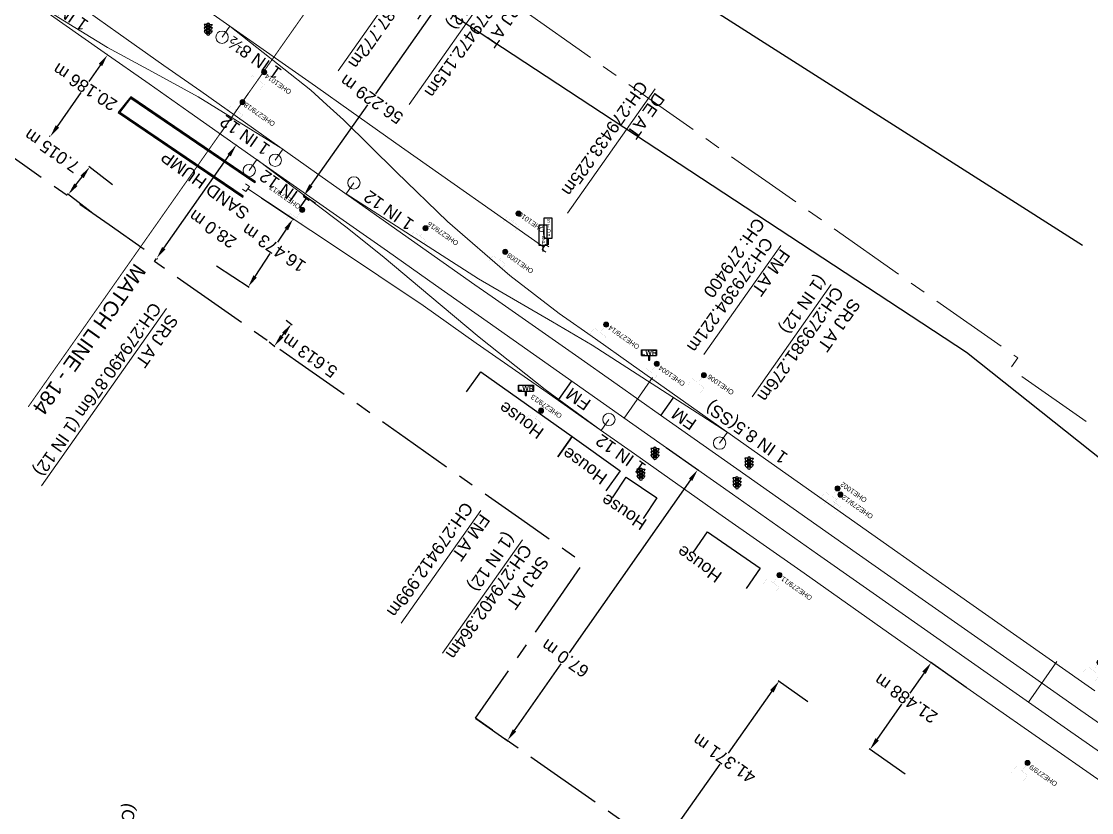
# Model space of a CAD drawing. Header units: metres. Extents: x 646303 to 662875, y 3366650 to 3378730.
# Drawn here: x 661317.6 to 661534.2, y 3367594.7 to 3367754.8 of the extents above; entities that cross this region are included whole.
import ezdxf
from ezdxf.enums import TextEntityAlignment as Align

# ---------------------------------------------------------------- set-up
doc = ezdxf.new("R2010")
doc.units = ezdxf.units.M
doc.header["$MEASUREMENT"] = 0
doc.header["$PDMODE"] = 3
doc.header["$PDSIZE"] = 0.5
doc.linetypes.add('CENTER', pattern=[50.8, 31.75, -6.35, 6.35, -6.35])
doc.linetypes.add('PHANTOM2', pattern=[1.25, 0.625, -0.125, 0.125, -0.125, 0.125, -0.125])
for name, color, linetype, lineweight in [('BOUNDARY DIMENTION', 10, 'Continuous', 0), ('Existing Chainage', 7, 'Continuous', 0), ('Existing IR Track', 143, 'Continuous', 0), ('Existing Railway Boundary', 7, 'CENTER', 0), ('OHE MAST', 8, 'Continuous', 0), ('OHE MAST TEXT', 8, 'Continuous', 0), ("SHAMBU STN. SRJ's", 251, 'Continuous', 0)]:
    doc.layers.add(name, color=color, linetype=linetype, lineweight=lineweight)
for name, color, linetype in [('DFCC Boundary', 6, 'CENTER'), ('Dimension', 10, 'Continuous'), ('LWR', 251, 'Continuous'), ('MATCH LINE', 7, 'Continuous'), ('RESIDENTIAL_BL_PUC', 251, 'Continuous'), ('RESIDENTIAL_BL_SEMI', 251, 'Continuous'), ('RETAINING_WALL', 7, 'Continuous'), ('Side Details', 251, 'Continuous'), ('SIGNAL_POST', 8, 'Continuous'), ('SRJ13A', 251, 'Continuous'), ('STOP', 251, 'Continuous'), ('SUB_ROAD_EDGE', 34, 'Continuous'), ('TOPO_TEXT', 251, 'Continuous'), ('WATER_LOGGED_AREA', 5, 'Continuous')]:
    doc.layers.add(name, color=color, linetype=linetype)
doc.styles.add('CUT-FILL', font='cut-fill.shx', dxfattribs={"height": 2})
doc.styles.add('NB', font='swissbo.ttf', dxfattribs={"height": 1.5})
doc.styles.get("Standard").update_dxf_attribs({"font": 'arial.ttf'})
doc.styles.add('Style-Arial', font='arial.ttf')
doc.dimstyles.new('DIM', dxfattribs={"dimtxt": 2.5, "dimasz": 2.5, "dimexe": 0.18, "dimexo": 0.0625, "dimgap": 0.09, "dimtad": 0, "dimtih": 1, "dimtoh": 1, "dimdec": 3, "dimzin": 0, "dimdsep": 46, "dimtxsty": 'Standard', "dimcen": 0.09, "dimadec": 0, "dimazin": 0, "dimtfac": 1, "dimtdec": 3, "dimtofl": 0, "dimtmove": 0, "dimatfit": 3, "dimfxl": 1, "dimtolj": 1, "dimtzin": 0, "dimarcsym": 0})

# ---------------------------------------------------------------- blocks, each defined once
blk = doc.blocks.new('LWR')
for p, q in [((-1.52, 2.09), (1.54, 2.09)), ((-1.52, 0.92), (-1.52, 2.09)), ((-1.52, 0.92), (1.54, 0.92)), ((1.54, 2.09), (1.54, 0.92))]:
    blk.add_line(p, q)
blk.add_lwpolyline([(-0.13, 0.92), (-0.13, 0), (0.13, 0), (0.13, 0.92)])
at = {"style": 'NB', "width": 1.025371}
blk.add_text('LWR', height=0.988, dxfattribs=at).set_placement((0, 1.5), align=Align.MIDDLE)
blk = doc.blocks.new('SIG')
for color, points in [(1, [(-0.22, 0.42, 0.180295), (-0.01, 0.33, -0.00255), (0.01, 0.33, -0.00255), (0.02, 0.33, 0.180295), (0.23, 0.42, -0.002654), (0.25, 0.44, 0.184495), (0.33, 0.65, 1.000001), (-0.32, 0.65, 0.184495), (-0.24, 0.44, -0.002654)]), (2, [(0.23, -0.23, -0.002654), (0.25, -0.21, 0.184495), (0.33, 0.01, 1.000001), (-0.32, 0.01, 0.184495), (-0.24, -0.21, -0.002654), (-0.22, -0.23, 0.180295), (-0.01, -0.32, -0.00255), (0.01, -0.32, -0.00255), (0.02, -0.32, 0.180295)]), (3, [(0.23, -0.88, -0.002654), (0.25, -0.86, 0.184495), (0.33, -0.64, 1.000001), (-0.32, -0.64, 0.184495), (-0.24, -0.86, -0.002654), (-0.22, -0.88, 0.395599)])]:
    blk.add_hatch(color=color).paths.add_polyline_path(points)
for p, q in [((-0.31, 0.98), (-0.32, -0.9)), ((0.33, -0.9), (0.32, 0.98))]:
    blk.add_line(p, q)
for points in [[(-0.31, 0.98), (-0.81, 0.98, 0.198758), (-0.42, 0.41, 0.003814), (-0.31, 0.39, 0.003814)], [(-0.31, 0.33), (-0.81, 0.33, 0.198758), (-0.42, -0.23, 0.003727), (-0.32, -0.26, 0.003727)], [(0.32, 0.98), (0.82, 0.98, -0.198758), (0.44, 0.41, -0.003814), (0.32, 0.39, -0.003814)], [(0.32, 0.33), (0.82, 0.33, -0.198758), (0.44, -0.23, -0.003727), (0.33, -0.26, -0.003727)], [(-0.32, -0.32), (-0.81, -0.32, 0.198758), (-0.42, -0.88, 0.003639), (-0.32, -0.9)], [(0.33, -0.32), (0.82, -0.32, -0.198758), (0.44, -0.88, -0.003639), (0.33, -0.9)]]:
    blk.add_lwpolyline(points, format="xyb")
for centre, radius, start, end in [((0.01, 0.91), 0.324, 12.4049, 167.5951), ((0.01, 0.81), 0.357, 27.7578, 152.2422), ((0.01, -0.9), 0.324, 181.4572, 358.5428)]:
    blk.add_arc(centre, radius, start, end)
blk = doc.blocks.new('STOP')
at = {"layer": 'SRJ13A'}
blk.add_lwpolyline([(0.84, 5.38), (-0.84, 5.38), (-0.84, 1.32), (0.84, 1.32)], close=True, dxfattribs=at)
blk.add_lwpolyline([(0, 1.32), (0, 0)], dxfattribs=at)
at = {"layer": 'SRJ13A', "style": 'CUT-FILL'}
for s, p in [('S', (-0.25, 4.48)), ('T', (-0.25, 3.44)), ('O', (-0.25, 2.44)), ('P', (-0.25, 1.46))]:
    blk.add_text(s, height=0.739, dxfattribs=at).set_placement(p)
blk = doc.blocks.new('OHE MAST')
h = blk.add_hatch(color=256)
edge = h.paths.add_edge_path()
edge.add_arc((0, 0), 0.514, 0, 360)
at = {"const_width": 0.01, "flags": 128}
for points in [[(1.5, 3.5), (1.5, 2), (-1.5, 2), (-1.5, 3.5)], [(0, 2), (0, 0)]]:
    blk.add_lwpolyline(points, dxfattribs=at)
blk.add_circle((0, 0), 0.514)
blk = doc.blocks.new('*D1598')
at = {"layer": 'Defpoints', "color": 0, "transparency": 16777216}
for p in [(661366.11, 3367719.1), (661372.57, 3367714.84), (661357.04, 3367705.35)]:
    blk.add_point(p, dxfattribs=at)
at = {"layer": 'Dimension', "color": 0, "lineweight": -2, "transparency": 16777216}
for p, q in [((661366.16, 3367719.07), (661372.72, 3367714.74)), ((661371.19, 3367712.75), (661369.44, 3367710.1)), ((661364.88, 3367703.17), (661367.94, 3367707.81)), ((661357.09, 3367705.32), (661363.65, 3367700.99))]:
    blk.add_line(p, q, dxfattribs=at)
at = {"layer": 'Dimension', "color": 0, "transparency": 16777216}
for points in [[(661370.85, 3367712.98), (661371.54, 3367712.52), (661372.57, 3367714.84)], [(661364.53, 3367703.4), (661365.22, 3367702.94), (661363.5, 3367701.09)]]:
    blk.add_solid(points, dxfattribs=at)
at = {"layer": 'Dimension', "color": 0, "lineweight": 0, "transparency": 16777216, "insert": (661368.69, 3367708.95), "char_height": 2.5, "attachment_point": 5, "rotation": 146}
blk.add_mtext('\\A1;16.473 m', dxfattribs=at)
blk = doc.blocks.new('*D1599')
at = {"layer": 'Defpoints', "color": 0, "transparency": 16777216}
for p in [(661335.02, 3367748.04), (661335.02, 3367748.04), (661323.44, 3367731.51)]:
    blk.add_point(p, dxfattribs=at)
at = {"layer": 'Dimension', "color": 0, "lineweight": -2, "transparency": 16777216}
for p, q in [((661334.97, 3367748.08), (661334.87, 3367748.15)), ((661333.58, 3367745.99), (661331.24, 3367742.64)), ((661324.88, 3367733.55), (661329.67, 3367740.4)), ((661323.39, 3367731.54), (661323.29, 3367731.61))]:
    blk.add_line(p, q, dxfattribs=at)
at = {"layer": 'Dimension', "color": 0, "transparency": 16777216}
for points in [[(661333.24, 3367746.23), (661333.93, 3367745.76), (661335.02, 3367748.04)], [(661324.53, 3367733.79), (661325.22, 3367733.31), (661323.44, 3367731.51)]]:
    blk.add_solid(points, dxfattribs=at)
at = {"layer": 'Dimension', "color": 0, "lineweight": 0, "transparency": 16777216, "insert": (661330.45, 3367741.52), "char_height": 2.5, "attachment_point": 5, "rotation": 147}
blk.add_mtext('\\A1;20.186 m', dxfattribs=at)
blk = doc.blocks.new('*D1691')
at = {"layer": 'Defpoints', "color": 0, "transparency": 16777216}
for p in [(661508.85, 3367619.98), (661489.32, 3367607.46), (661496.47, 3367602.42)]:
    blk.add_point(p, dxfattribs=at)
at = {"layer": 'Dimension', "color": 0, "lineweight": -2, "transparency": 16777216}
for p, q in [((661508.8, 3367620.01), (661501.55, 3367625.13)), ((661500.26, 3367622.98), (661497.37, 3367618.88)), ((661490.76, 3367609.5), (661495.79, 3367616.64)), ((661496.42, 3367602.45), (661489.17, 3367607.56))]:
    blk.add_line(p, q, dxfattribs=at)
at = {"layer": 'Dimension', "color": 0, "transparency": 16777216}
for points in [[(661499.92, 3367623.22), (661500.6, 3367622.74), (661501.7, 3367625.02)], [(661490.42, 3367609.74), (661491.1, 3367609.26), (661489.32, 3367607.46)]]:
    blk.add_solid(points, dxfattribs=at)
at = {"layer": 'Dimension', "color": 0, "lineweight": 0, "transparency": 16777216, "insert": (661496.58, 3367617.76), "char_height": 2.5, "attachment_point": 5, "rotation": 145}
blk.add_mtext('\\A1;21.488 m', dxfattribs=at)
blk = doc.blocks.new('*D1736')
at = {"layer": 'Defpoints', "color": 0, "linetype": 'ByBlock', "ltscale": 0.5, "transparency": 16777216}
for p in [(661407.1, 3367765.54), (661409.48, 3367763.87), (661377.13, 3367717.88)]:
    blk.add_point(p, dxfattribs=at)
at = {"layer": 'Existing Railway Boundary', "color": 0, "linetype": 'ByBlock', "lineweight": -2, "ltscale": 0.5, "transparency": 16777216}
for p, q in [((661409.42, 3367763.91), (661406.95, 3367765.65)), ((661405.66, 3367763.5), (661389.25, 3367740.16)), ((661376.19, 3367721.6), (661387.68, 3367737.93)), ((661377.08, 3367717.92), (661374.61, 3367719.65))]:
    blk.add_line(p, q, dxfattribs=at)
at = {"layer": 'Existing Railway Boundary', "color": 0, "linetype": 'ByBlock', "ltscale": 0.5, "transparency": 16777216}
for points in [[(661405.32, 3367763.74), (661406, 3367763.26), (661407.1, 3367765.54)], [(661375.85, 3367721.84), (661376.53, 3367721.36), (661374.75, 3367719.55)]]:
    blk.add_solid(points, dxfattribs=at)
at = {"layer": 'Existing Railway Boundary', "color": 0, "linetype": 'ByBlock', "ltscale": 0.5, "transparency": 16777216, "insert": (661388.46, 3367739.04), "char_height": 2.5, "attachment_point": 5, "rotation": 145}
blk.add_mtext('\\A1;56.229 m', dxfattribs=at)
blk = doc.blocks.new('*D1461')
at = {"layer": 'BOUNDARY DIMENTION', "color": 0, "lineweight": -2, "transparency": 16777216}
for p, q in [((662244.85, 3367095.44), (662244.16, 3367095.87)), ((662242.98, 3367093.66), (662239.54, 3367088.19)), ((662233.82, 3367079.1), (662238.08, 3367085.88)), ((662233.03, 3367076.64), (662232.33, 3367077.07))]:
    blk.add_line(p, q, dxfattribs=at)
at = {"layer": 'BOUNDARY DIMENTION', "color": 0, "transparency": 16777216}
for points in [[(662242.62, 3367093.88), (662243.33, 3367093.44), (662244.31, 3367095.78)], [(662233.46, 3367079.32), (662234.17, 3367078.87), (662232.49, 3367076.98)]]:
    blk.add_solid(points, dxfattribs=at)
at = {"layer": 'Defpoints', "color": 0, "linetype": 'Continuous', "ltscale": 0.5, "transparency": 16777216}
for p in [(647418.1, 3377902.15), (647420.31, 3377900.52), (647398.68, 3377871.33)]:
    blk.add_point(p, dxfattribs=at)
at = {"layer": 'Defpoints', "color": 0, "transparency": 16777216}
for p in [(662244.31, 3367095.78), (662244.9, 3367095.41), (662233.08, 3367076.61)]:
    blk.add_point(p, dxfattribs=at)
at = {"layer": 'DFCC Boundary', "color": 0, "linetype": 'Continuous', "lineweight": -2, "ltscale": 0.5, "transparency": 16777216}
for p, q in [((647420.26, 3377900.55), (647417.96, 3377902.26)), ((647416.61, 3377900.14), (647413.17, 3377895.5)), ((647397.96, 3377874.97), (647411.54, 3377893.3)), ((647398.63, 3377871.36), (647396.32, 3377873.07))]:
    blk.add_line(p, q, dxfattribs=at)
at = {"layer": 'DFCC Boundary', "color": 0, "linetype": 'Continuous', "ltscale": 0.5, "transparency": 16777216}
for points in [[(647416.28, 3377900.39), (647416.95, 3377899.9), (647418.1, 3377902.15)], [(647397.62, 3377875.22), (647398.29, 3377874.72), (647396.47, 3377872.96)]]:
    blk.add_solid(points, dxfattribs=at)
at = {"layer": 'BOUNDARY DIMENTION', "color": 0, "transparency": 16777216, "insert": (662238.81, 3367087.03), "char_height": 2.5, "attachment_point": 5, "rotation": 145}
blk.add_mtext('\\A1;22.208 m', dxfattribs=at)
at = {"layer": 'DFCC Boundary', "color": 0, "linetype": 'Continuous', "ltscale": 0.5, "transparency": 16777216, "insert": (647412.36, 3377894.4), "char_height": 2.5, "attachment_point": 5, "rotation": 145}
blk.add_mtext('\\A1;36.332 m', dxfattribs=at)
blk = doc.blocks.new('*D1462')
at = {"layer": 'BOUNDARY DIMENTION', "color": 0, "lineweight": -2, "transparency": 16777216}
for p, q in [((662551.8, 3366887.49), (662550.44, 3366888.48)), ((662549.11, 3366886.35), (662541.43, 3366875.79)), ((662534.84, 3366866.73), (662539.82, 3366873.58)), ((662534.58, 3366863.83), (662533.22, 3366864.82))]:
    blk.add_line(p, q, dxfattribs=at)
at = {"layer": 'BOUNDARY DIMENTION', "color": 0, "transparency": 16777216}
for points in [[(662548.78, 3366886.6), (662549.45, 3366886.11), (662550.58, 3366888.38)], [(662534.5, 3366866.98), (662535.18, 3366866.49), (662533.37, 3366864.71)]]:
    blk.add_solid(points, dxfattribs=at)
at = {"layer": 'Defpoints', "color": 0, "linetype": 'Continuous', "ltscale": 0.5, "transparency": 16777216}
for p in [(647247.45, 3378028.49), (647249.19, 3378027.21), (647225.93, 3377999.21)]:
    blk.add_point(p, dxfattribs=at)
at = {"layer": 'Defpoints', "color": 0, "transparency": 16777216}
for p in [(662551.85, 3366887.45), (662533.37, 3366864.71), (662534.63, 3366863.79)]:
    blk.add_point(p, dxfattribs=at)
at = {"layer": 'DFCC Boundary', "color": 0, "linetype": 'Continuous', "lineweight": -2, "ltscale": 0.5, "transparency": 16777216}
for p, q in [((647247.5, 3378028.45), (647249.34, 3378027.1)), ((647247.71, 3378025.19), (647242.02, 3378017.45)), ((647229.16, 3377999.94), (647240.4, 3378015.24)), ((647225.98, 3377999.17), (647227.82, 3377997.82))]:
    blk.add_line(p, q, dxfattribs=at)
at = {"layer": 'DFCC Boundary', "color": 0, "linetype": 'Continuous', "ltscale": 0.5, "transparency": 16777216}
for points in [[(647247.37, 3378025.44), (647248.05, 3378024.94), (647249.19, 3378027.21)], [(647228.82, 3378000.19), (647229.49, 3377999.7), (647227.68, 3377997.93)]]:
    blk.add_solid(points, dxfattribs=at)
at = {"layer": 'BOUNDARY DIMENTION', "color": 0, "transparency": 16777216, "insert": (662540.62, 3366874.68), "char_height": 2.5, "attachment_point": 5, "rotation": 145}
blk.add_mtext('\\A1;29.264 m', dxfattribs=at)
at = {"layer": 'DFCC Boundary', "color": 0, "linetype": 'Continuous', "ltscale": 0.5, "transparency": 16777216, "insert": (647241.21, 3378016.35), "char_height": 2.5, "attachment_point": 5, "rotation": 145}
blk.add_mtext('\\A1;36.332 m', dxfattribs=at)
blk = doc.blocks.new('*D1463')
at = {"layer": 'BOUNDARY DIMENTION', "color": 0, "lineweight": -2, "transparency": 16777216}
for p, q in [((662172.51, 3367140.93), (662173.68, 3367140.19)), ((662172.2, 3367138.17), (662169.01, 3367133.1)), ((662164.89, 3367126.55), (662167.55, 3367130.78)), ((662162.55, 3367125.07), (662163.71, 3367124.34))]:
    blk.add_line(p, q, dxfattribs=at)
at = {"layer": 'BOUNDARY DIMENTION', "color": 0, "transparency": 16777216}
for points in [[(662171.85, 3367138.39), (662172.55, 3367137.95), (662173.53, 3367140.29)], [(662164.54, 3367126.77), (662165.24, 3367126.33), (662163.56, 3367124.44)]]:
    blk.add_solid(points, dxfattribs=at)
at = {"layer": 'Defpoints', "color": 0, "linetype": 'Continuous', "ltscale": 0.5, "transparency": 16777216}
for p in [(647211.24, 3378055.28), (647211.52, 3378055.08), (647189.88, 3378025.9)]:
    blk.add_point(p, dxfattribs=at)
at = {"layer": 'Defpoints', "color": 0, "transparency": 16777216}
for p in [(662172.46, 3367140.96), (662173.53, 3367140.29), (662162.49, 3367125.11)]:
    blk.add_point(p, dxfattribs=at)
at = {"layer": 'DFCC Boundary', "color": 0, "linetype": 'Continuous', "lineweight": -2, "ltscale": 0.5, "transparency": 16777216}
for p, q in [((647211.47, 3378055.12), (647211.1, 3378055.39)), ((647209.75, 3378053.28), (647208.18, 3378051.16)), ((647191.09, 3378028.11), (647206.55, 3378048.96)), ((647189.83, 3378025.93), (647189.46, 3378026.21))]:
    blk.add_line(p, q, dxfattribs=at)
at = {"layer": 'DFCC Boundary', "color": 0, "linetype": 'Continuous', "ltscale": 0.5, "transparency": 16777216}
for points in [[(647209.42, 3378053.52), (647210.09, 3378053.03), (647211.24, 3378055.28)], [(647190.76, 3378028.36), (647191.43, 3378027.86), (647189.6, 3378026.1)]]:
    blk.add_solid(points, dxfattribs=at)
at = {"layer": 'BOUNDARY DIMENTION', "color": 0, "transparency": 16777216, "insert": (662168.28, 3367131.94), "char_height": 2.5, "attachment_point": 5, "rotation": 145}
blk.add_mtext('\\A1;18.726 m', dxfattribs=at)
at = {"layer": 'DFCC Boundary', "color": 0, "linetype": 'Continuous', "ltscale": 0.5, "transparency": 16777216, "insert": (647207.37, 3378050.06), "char_height": 2.5, "attachment_point": 5, "rotation": 145}
blk.add_mtext('\\A1;36.332 m', dxfattribs=at)
blk = doc.blocks.new('*D1511')
at = {"layer": 'BOUNDARY DIMENTION', "color": 0, "lineweight": -2, "transparency": 16777216}
for p, q in [((661476.74, 3367617.12), (661470.76, 3367621.36)), ((661469.46, 3367619.22), (661460.59, 3367606.71)), ((661448.41, 3367589.56), (661459.01, 3367604.48)), ((661452.8, 3367583.38), (661446.82, 3367587.62))]:
    blk.add_line(p, q, dxfattribs=at)
at = {"layer": 'BOUNDARY DIMENTION', "color": 0, "transparency": 16777216}
for points in [[(661469.12, 3367619.46), (661469.8, 3367618.98), (661470.91, 3367621.26)], [(661448.08, 3367589.8), (661448.75, 3367589.32), (661446.97, 3367587.52)]]:
    blk.add_solid(points, dxfattribs=at)
at = {"layer": 'Defpoints', "color": 0, "transparency": 16777216}
for p in [(661470.91, 3367621.26), (661476.79, 3367617.08), (661452.85, 3367583.35)]:
    blk.add_point(p, dxfattribs=at)
at = {"layer": 'BOUNDARY DIMENTION', "color": 0, "transparency": 16777216, "insert": (661459.8, 3367605.59), "char_height": 2.5, "attachment_point": 5, "rotation": 145}
blk.add_mtext('\\A1;41.371 m', dxfattribs=at)
blk = doc.blocks.new('*D1512')
at = {"layer": 'BOUNDARY DIMENTION', "color": 0, "lineweight": -2, "transparency": 16777216}
for p, q in [((661371.16, 3367694.35), (661372.36, 3367693.42)), ((661370.3, 3367691.08), (661370.68, 3367691.56)), ((661367.71, 3367689.92), (661368.91, 3367688.99))]:
    blk.add_line(p, q, dxfattribs=at)
at = {"layer": 'BOUNDARY DIMENTION', "color": 0, "transparency": 16777216}
for points in [[(661370.35, 3367691.82), (661371.01, 3367691.3), (661372.21, 3367693.53)], [(661369.97, 3367691.33), (661370.63, 3367690.82), (661368.77, 3367689.1)]]:
    blk.add_solid(points, dxfattribs=at)
at = {"layer": 'Defpoints', "color": 0, "transparency": 16777216}
for p in [(661371.11, 3367694.39), (661372.21, 3367693.53), (661367.67, 3367689.96)]:
    blk.add_point(p, dxfattribs=at)
at = {"layer": 'BOUNDARY DIMENTION', "color": 0, "transparency": 16777216, "insert": (661375.93, 3367687.13), "char_height": 2.5, "attachment_point": 5, "rotation": 145}
blk.add_mtext('\\A1;5.613 m', dxfattribs=at)
blk = doc.blocks.new('*D1513')
at = {"layer": 'BOUNDARY DIMENTION', "color": 0, "lineweight": -2, "transparency": 16777216}
for p, q in [((661336.01, 3367721.72), (661331.26, 3367725.42)), ((661328.63, 3367721.75), (661329.86, 3367723.34)), ((661331.7, 3367716.19), (661326.95, 3367719.89))]:
    blk.add_line(p, q, dxfattribs=at)
at = {"layer": 'BOUNDARY DIMENTION', "color": 0, "transparency": 16777216}
for points in [[(661329.53, 3367723.59), (661330.19, 3367723.08), (661331.4, 3367725.31)], [(661328.3, 3367722), (661328.95, 3367721.49), (661327.09, 3367719.78)]]:
    blk.add_solid(points, dxfattribs=at)
at = {"layer": 'Defpoints', "color": 0, "transparency": 16777216}
for p in [(661331.4, 3367725.31), (661336.06, 3367721.68), (661331.75, 3367716.15)]:
    blk.add_point(p, dxfattribs=at)
at = {"layer": 'BOUNDARY DIMENTION', "color": 0, "transparency": 16777216, "insert": (661323.76, 3367728.6), "char_height": 2.5, "attachment_point": 5, "rotation": 145}
blk.add_mtext('\\A1;7.015 m', dxfattribs=at)
blk = doc.blocks.new('*D1897')
at = {"layer": 'Defpoints', "color": 0, "linetype": 'Continuous', "ltscale": 0.5, "transparency": 16777216}
for p in [(661448.01, 3367668.6), (661454.45, 3367664.08), (661409.5, 3367613.78)]:
    blk.add_point(p, dxfattribs=at)
at = {"layer": 'DFCC Boundary', "color": 0, "linetype": 'Continuous', "lineweight": -2, "ltscale": 0.5, "transparency": 16777216}
for p, q in [((661448.06, 3367668.57), (661454.6, 3367663.98)), ((661453.01, 3367662.04), (661428.41, 3367627.02)), ((661417.38, 3367611.3), (661426.84, 3367624.78)), ((661409.55, 3367613.74), (661416.09, 3367609.15))]:
    blk.add_line(p, q, dxfattribs=at)
at = {"layer": 'DFCC Boundary', "color": 0, "linetype": 'Continuous', "ltscale": 0.5, "transparency": 16777216}
for points in [[(661452.67, 3367662.28), (661453.35, 3367661.8), (661454.45, 3367664.08)], [(661417.04, 3367611.54), (661417.72, 3367611.06), (661415.94, 3367609.26)]]:
    blk.add_solid(points, dxfattribs=at)
at = {"layer": 'DFCC Boundary', "color": 0, "linetype": 'Continuous', "ltscale": 0.5, "transparency": 16777216, "insert": (661427.63, 3367625.9), "char_height": 2.5, "attachment_point": 5, "rotation": 145}
blk.add_mtext('\\A1;67.0 m', dxfattribs=at)
blk = doc.blocks.new('*D1886')
at = {"layer": 'Defpoints', "color": 0, "linetype": 'Continuous', "ltscale": 0.5, "transparency": 16777216}
for p in [(661361.06, 3367729.77), (661361.06, 3367729.77), (661344.97, 3367706.86)]:
    blk.add_point(p, dxfattribs=at)
at = {"layer": 'DFCC Boundary', "color": 0, "linetype": 'Continuous', "lineweight": -2, "ltscale": 0.5, "transparency": 16777216}
for p, q in [((661361.11, 3367729.74), (661361.21, 3367729.67)), ((661346.4, 3367708.91), (661359.62, 3367727.73)), ((661345.02, 3367706.83), (661345.11, 3367706.76))]:
    blk.add_line(p, q, dxfattribs=at)
at = {"layer": 'DFCC Boundary', "color": 0, "linetype": 'Continuous', "ltscale": 0.5, "transparency": 16777216}
for points in [[(661359.28, 3367727.97), (661359.96, 3367727.49), (661361.06, 3367729.77)], [(661346.06, 3367709.15), (661346.74, 3367708.67), (661344.97, 3367706.86)]]:
    blk.add_solid(points, dxfattribs=at)
at = {"layer": 'DFCC Boundary', "color": 0, "linetype": 'Continuous', "ltscale": 0.5, "transparency": 16777216, "insert": (661356.29, 3367712.78), "char_height": 2.5, "attachment_point": 5, "rotation": 145}
blk.add_mtext('\\A1;28.0 m', dxfattribs=at)

msp = doc.modelspace()

# ---------------------------------------------------------------- linework, layer by layer
at = {"layer": 'DFCC Boundary', "ltscale": 0.5, "flags": 128}
msp.add_lwpolyline([(662565.6431, 3366842.0459), (662548.217, 3366854.2838), (662532.9064, 3366864.9999), (662517.5595, 3366875.7415), (662503.9915, 3366885.2805), (662490.4749, 3366894.7833), (662474.3945, 3366906.0736), (662458.24, 3366917.4159), (662441.4584, 3366929.1606), (662424.5366, 3366941.0035), (662407.7649, 3366952.7786), (662401.9048, 3366956.8928), (662320.9687, 3367015.5234), (662173.0911, 3367118.297), (662018.0169, 3367217.942), (662022.9408, 3367225.2355), (661945.6773, 3367280.5926), (661744.5178, 3367412.7853), (661728.4159, 3367389.8783), (661409.5023, 3367613.7762), (661431.3001, 3367645.1669), (661427.7408, 3367647.6718), (661418.8583, 3367653.9104), (661409.9095, 3367660.1956), (661395.2505, 3367670.5394), (661384.8196, 3367677.9127), (661375.1078, 3367684.7268), (661367.5374, 3367690.0517), (661358.0886, 3367696.6907), (661348.6239, 3367703.3322), (661344.5162, 3367706.2202), (661344.9668, 3367706.8618), (661335.3627, 3367713.6144), (661327.3851, 3367719.2077), (661318.2791, 3367725.5812), (661309.8813, 3367731.4842), (661284.4315, 3367749.4044), (661267.3402, 3367761.4491), (661243.4783, 3367778.4888), (661216.7453, 3367741.0546), (661213.241, 3367743.5572), (661195.5836, 3367756.6071), (661177.9702, 3367769.626), (661156.4467, 3367785.8356), (661148.0607, 3367792.1995), (661133.6905, 3367803.0041), (661119.5191, 3367813.6733), (661105.6946, 3367823.9215), (661093.9054, 3367832.6241), (661077.5228, 3367844.5054), (661061.2799, 3367856.285), (661045.32, 3367867.5775), (661029.0726, 3367879.0734), (661013.2584, 3367890.1762), (660997.2782, 3367901.3956), (660980.9788, 3367912.8451), (660964.6327, 3367924.3276), (660947.3461, 3367936.4864), (660930.1333, 3367948.5934), (660912.5707, 3367960.9093), (660894.9306, 3367973.2796), (660877.6422, 3367985.4277), (660860.2634, 3367997.6393), (660842.9781, 3368009.8166), (660825.4983, 3368022.131), (660811.339, 3368032.2028), (660797.4119, 3368042.1094), (660782.5128, 3368052.5993), (660767.4808, 3368063.1827), (660751.0012, 3368074.7254), (660734.3125, 3368086.4147), (660719.3275, 3368096.9585), (660704.3795, 3368107.4761), (660688.7093, 3368118.477), (660672.9397, 3368129.5475), (660655.797, 3368141.5941), (660638.5652, 3368153.7032), (660622.8618, 3368164.7374), (660607.1396, 3368175.7847), (660591.9852, 3368186.3839), (660576.7315, 3368197.0526), (660560.3095, 3368208.6108), (660544.116, 3368220.0082), (660528.3397, 3368231.0748), (660512.5414, 3368242.1568), (660497.4509, 3368252.7533), (660482.4222, 3368263.3065), (660466.968, 3368274.1704), (660451.6169, 3368284.9618), (660435.5277, 3368296.2674), (660419.4587, 3368307.5588), (660403.2343, 3368318.9753), (660387.0692, 3368330.3501), (660371.9016, 3368340.9863), (660362.0092, 3368347.9233), (660341.7308, 3368362.192), (660326.8725, 3368372.6492), (660312.0627, 3368383.0453), (660297.0115, 3368393.6109), (660281.2321, 3368404.7091), (660265.4328, 3368415.8212), (660253.8818, 3368423.9326), (660242.0763, 3368432.2231), (660226.6332, 3368443.1155), (660211.0272, 3368454.1226), (660195.2302, 3368465.2236), (660179.3654, 3368476.3723), (660162.5154, 3368488.1794), (660145.4635, 3368500.1281), (660129.3603, 3368511.4565), (660113.1961, 3368522.8278), (660097.2382, 3368534.0507), (660081.2523, 3368545.2932), (660064.458, 3368557.1251), (660047.7677, 3368568.8837), (660032.4691, 3368579.6352), (660017.2758, 3368590.3126), (660000.1632, 3368602.3052), (659983.0731, 3368614.282), (659967.2319, 3368625.4031), (659951.3427, 3368636.5582), (659932.0647, 3368650.1756), (659913.1258, 3368663.5536), (659898.2493, 3368674.0163), (659881.7667, 3368685.6055), (659866.0047, 3368696.7435), (659850.3373, 3368707.8146), (659834.6333, 3368718.8575), (659818.6461, 3368730.0995), (659804.3398, 3368740.181), (659789.9481, 3368750.3227), (659772.9194, 3368762.3136), (659755.8766, 3368774.3145), (659741.0752, 3368784.7603), (659726.3396, 3368795.1596), (659712.011, 3368805.2432), (659697.6029, 3368815.3827), (659684.3535, 3368824.7302), (659671.1528, 3368834.0432), (659654.2885, 3368845.8933), (659636.8714, 3368858.1319), (659622.1467, 3368868.7872), (659608.2832, 3368878.8192), (659592.7424, 3368889.7844), (659576.9096, 3368900.9551), (659562.5868, 3368911.0537), (659553.5917, 3368917.3959), (659534.7433, 3368930.6917), (659521.2685, 3368940.2021), (659508.0292, 3368949.5538), (659494.8098, 3368958.8914), (659481.3273, 3368968.4018), (659467.9498, 3368977.8382), (659454.4923, 3368987.2582), (659440.7837, 3368996.854), (659425.5597, 3369007.614), (659410.0492, 3369018.5753), (659397.5675, 3369027.3641), (659384.5623, 3369036.5214), (659370.5054, 3369046.4276), (659356.4132, 3369056.3585), (659342.3201, 3369066.3092), (659331.8447, 3369073.7055), (659314.7098, 3369085.825), (659301.2296, 3369095.3614), (659287.1805, 3369105.2924), (659273.0852, 3369115.2561), (659259.8762, 3369124.5882), (659246.575, 3369133.9855), (659233.3676, 3369143.319), (659220.1207, 3369152.6803), (659206.3404, 3369162.3938), (659192.4106, 3369172.2127), (659178.3672, 3369182.1367), (659164.3785, 3369192.022), (659162.9385, 3369193.0388), (659183.6795, 3369222.4635), (659172.119, 3369230.6258), (659159.1298, 3369239.7969), (659148.6068, 3369247.2055), (659138.0069, 3369254.6684), (659119.1994, 3369267.9214), (659100.365, 3369281.1933), (659085.533, 3369291.6533), (659070.676, 3369302.1309), (659061.4534, 3369308.6334), (659052.1019, 3369315.2268), (659038.8969, 3369324.5617), (659025.7603, 3369333.8483), (659012.2746, 3369343.3047), (659000.2935, 3369351.7058), (658985.7542, 3369361.9126), (658972.701, 3369371.0824), (658959.9309, 3369380.1093), (658947.2513, 3369389.0721), (658932.3759, 3369399.5827), (658921.8345, 3369407.031), (658905.9406, 3369418.2511), (658894.3687, 3369426.4196), (658881.1048, 3369435.7663), (658867.8714, 3369445.0915), (658853.3089, 3369455.3761), (658838.9326, 3369465.5292), (658823.5657, 3369476.1988), (658807.8953, 3369487.0791), (658792.9935, 3369497.6726), (658789.1301, 3369500.4191), (658764.5252, 3369517.7675), (658750.6615, 3369527.5465), (658735.8772, 3369537.9899), (658721.0329, 3369548.4756), (658706.8044, 3369558.4963), (658692.4812, 3369568.5836), (658679.0099, 3369578.0951), (658665.5152, 3369587.6232), (658651.2818, 3369597.6569), (658636.9905, 3369607.7316), (658622.1701, 3369618.1873), (658607.4224, 3369628.5918), (658593.6263, 3369638.3112), (658579.8399, 3369648.0238), (658566.1309, 3369657.6871), (658552.3621, 3369667.3926), (658537.8692, 3369677.626), (658523.3279, 3369687.8934), (658509.6438, 3369697.5459), (658495.8531, 3369707.2734), (658481.9269, 3369717.1048), (658467.9459, 3369726.9748), (658454.4251, 3369736.5125), (658440.9599, 3369746.011), (658427.1565, 3369755.7285), (658413.3787, 3369765.428), (658398.646, 3369775.8103), (658383.9067, 3369786.1972), (658371.4552, 3369794.9743), (658359.0483, 3369803.72), (658345.546, 3369813.2195), (658332.0048, 3369822.7464), (658318.5168, 3369832.2514), (658305.0219, 3369841.7615), (658291.2617, 3369851.4373), (658277.4987, 3369861.115), (658264.1625, 3369870.4871), (658250.7424, 3369879.918), (658237.5823, 3369889.1736), (658224.3865, 3369898.4543), (658209.4318, 3369909.0033), (658194.5636, 3369919.4914), (658180.151, 3369929.6325), (658165.7287, 3369939.7804), (658156.9292, 3369945.9856), (658133.9487, 3369962.1448), (658109.9616, 3369979.0407), (658086.1386, 3369995.8212), (658069.4823, 3370007.553), (658052.6981, 3370019.3752), (658033.9581, 3370032.6043), (658015.0826, 3370045.9289), (657994.939, 3370060.1316), (657974.6985, 3370074.4026), (657960.2252, 3370084.5842), (657945.643, 3370094.8424), (657928.629, 3370106.7917), (657911.5911, 3370118.7415), (657890.9691, 3370133.2895), (657870.7134, 3370147.5792), (657850.3966, 3370161.8284), (657830.1146, 3370176.0529), (657812.1714, 3370188.7253), (657794.2418, 3370201.388), (657775.9501, 3370214.2546), (657757.6685, 3370227.1142), (657736.4935, 3370242.019), (657715.8063, 3370256.5806), (657697.09, 3370269.7238), (657676.8418, 3370283.9453), (657670.0518, 3370288.7482), (657661.5164, 3370294.7857), (657642.367, 3370308.2307), (657623.1765, 3370321.7045), (657605.0199, 3370334.4839), (657586.8248, 3370347.2905), (657568.2781, 3370360.3555), (657549.69, 3370373.4497), (657534.1551, 3370384.3835), (657518.595, 3370395.335), (657503.5822, 3370405.9238), (657488.6113, 3370416.483), (657477.4694, 3370424.3177), (657456.7199, 3370394.899), (657452.1854, 3370398.0875), (657436.4649, 3370409.1418), (657420.2829, 3370420.542), (657404.1975, 3370431.8742), (657387.5582, 3370443.5761), (657370.8643, 3370455.3165), (657356.3586, 3370465.5498), (657342.0257, 3370475.6612), (657334.1018, 3370481.2282), (657342.1648, 3370492.6732), (657327.3432, 3370503.0861), (657304.5869, 3370519.0736), (657286.4992, 3370531.7939), (657268.5013, 3370544.451), (657251.4778, 3370556.4153), (657234.5183, 3370568.3346), (657219.7856, 3370578.7204), (657205.1604, 3370589.0304), (657189.9505, 3370599.7163), (657174.7446, 3370610.3994), (657157.229, 3370622.7139), (657139.8436, 3370634.9368), (657122.2775, 3370647.282), (657104.8724, 3370659.514), (657088.6726, 3370670.9041), (657072.3463, 3370682.3832), (657052.4463, 3370696.3561), (657032.2468, 3370710.5392), (657017.2111, 3370721.1335), (657002.3465, 3370731.6074), (656985.5169, 3370743.3847), (656968.6279, 3370755.2036), (656952.6202, 3370766.4469), (656936.5129, 3370777.7603), (656917.7376, 3370790.961), (656898.7021, 3370804.3447), (656880.5471, 3370817.1216), (656862.3859, 3370829.9029), (656845.3825, 3370841.8619), (656828.6857, 3370853.6052), (656810.2968, 3370866.5434), (656792.0928, 3370879.3517), (656770.106, 3370894.8035), (656748.097, 3370910.271), (656728.4902, 3370924.0664), (656709.0221, 3370937.7643), (656692.8289, 3370949.1481), (656676.4723, 3370960.6469), (656657.4402, 3370974.0598), (656638.281, 3370987.5622), (656621.3401, 3370999.4861), (656604.5392, 3371011.3113), (656585.7485, 3371024.5046), (656566.9099, 3371037.7317), (656537.298, 3371058.585), (656532.701, 3371052.0376), (656368.7794, 3371159.4659), (656280.7288, 3371198.5806), (656189.7218, 3371230.5142), (656096.9021, 3371265.9123), (656004.8733, 3371310.8246), (655917.3616, 3371369.3401), (655838.0052, 3371438.656), (655768.8371, 3371518.5854), (655712.6719, 3371608.6179), (655647.9895, 3371736.3311)], dxfattribs=at)
at = {"layer": 'Existing Chainage', "color": 0, "linetype": 'Continuous', "lineweight": 13, "flags": 128}
for points in [[(661363.538, 3367740.2605), (661357.7895, 3367732.0779)], [(661445.3219, 3367682.7179), (661439.5744, 3367674.5346)], [(661527.1053, 3367625.2377), (661521.3885, 3367617.033)]]:
    msp.add_lwpolyline(points, dxfattribs=at)
at = {"layer": 'Existing IR Track', "flags": 128}
for points in [[(661311.3696, 3367787.858), (661345.8684, 3367763.6299), (661359.7374, 3367753.8347), (661376.1464, 3367740.8722), (661379.4254, 3367737.93), (661382.7483, 3367734.8651), (661393.493, 3367724.2886), (661403.8393, 3367714.3202), (661416.447, 3367703.3665), (661426.419, 3367695.6693), (661433.7686, 3367690.5374), (661441.0042, 3367685.4267), (661467.0458, 3367667.0321), (661489.6715, 3367651.0504), (661501.3634, 3367642.8196), (661518.3585, 3367630.8378), (661534.8021, 3367619.3446)], [(661303.3854, 3367776.308), (661320.543, 3367764.1393), (661328.7858, 3367758.332), (661337.1457, 3367752.4424), (661346.4137, 3367745.8974), (661353.8693, 3367740.6683), (661377.3338, 3367724.1084), (661409.363, 3367701.5043), (661412.8826, 3367699.0349), (661429.7075, 3367687.2777), (661438.1289, 3367681.3409), (661446.9424, 3367675.1277), (661464.192, 3367662.9772), (661481.505, 3367650.7822), (661498.5337, 3367638.8015), (661520.3497, 3367623.482), (661531.9948, 3367615.355), (661548.3823, 3367603.9182)], [(661300.5609, 3367772.2919), (661326.0018, 3367754.3781), (661334.358, 3367748.5044), (661343.441, 3367742.1469), (661351.452, 3367736.5302), (661365.1792, 3367726.8787), (661374.622, 3367720.2526), (661384.0855, 3367713.6033), (661391.6539, 3367708.2798), (661401.3932, 3367701.4464), (661411.8653, 3367694.044), (661426.4789, 3367683.7322), (661435.4019, 3367677.4652), (661444.2845, 3367671.2265), (661461.4798, 3367659.1253), (661478.7125, 3367646.9978), (661495.8271, 3367634.9583), (661512.9966, 3367622.8803), (661529.2967, 3367611.5227), (661545.5563, 3367600.1934)], [(661370.517, 3367728.9193), (661353.3338, 3367739.5492), (661344.8751, 3367744.1953), (661335.0355, 3367749.5361), (661317.6432, 3367760.2637)], [(661359.7574, 3367753.8189), (661377.0809, 3367741.6739), (661384.3048, 3367736.58), (661394.5018, 3367729.3794), (661423.3024, 3367709.1438)], [(661434.9126, 3367672.0194), (661423.604, 3367680.3339), (661410.194, 3367690.9261), (661400.2499, 3367699.2936), (661390.9805, 3367707.0353), (661383.5451, 3367713.048), (661365.2503, 3367726.8288)], [(661363.3793, 3367720.8994), (661371.344, 3367715.6454), (661380.9513, 3367709.3078), (661398.9098, 3367697.2748), (661409.6345, 3367689.7095), (661423.2847, 3367680.173), (661432.6707, 3367673.5915), (661441.6576, 3367667.2897), (661458.7445, 3367655.2429), (661475.9679, 3367643.1039), (661493.0858, 3367631.0661), (661510.2832, 3367618.9724), (661526.5409, 3367607.6232), (661548.5612, 3367592.249)], [(661383.3221, 3367719.9087), (661410.0726, 3367702.6921), (661425.0396, 3367693.9818), (661433.0621, 3367689.2916), (661460.4446, 3367671.695)]]:
    msp.add_lwpolyline(points, dxfattribs=at)
at = {"layer": 'Existing Railway Boundary', "ltscale": 0.5, "flags": 128}
msp.add_lwpolyline([(661261.7916, 3367825.2642), (661281.9673, 3367853.5492), (661519.2212, 3367686.6915), (661517.7393, 3367684.5844), (661729.3129, 3367535.7068), (661750.7414, 3367567.33), (661814.6324, 3367522.9577), (661775.683, 3367466.875), (662571.8498, 3366907.0218), (662566.349, 3366899.4337)], dxfattribs=at)
at = {"layer": 'MATCH LINE', "linetype": 'PHANTOM2', "ltscale": 15, "const_width": 0.2}
msp.add_lwpolyline([(661383.9168, 3367769.2684), (661318.9736, 3367676.7978)], dxfattribs=at)
at = {"layer": 'RESIDENTIAL_BL_PUC', "linetype": 'Continuous'}
for points in [[(661407.6551, 3367679.8333, 270.084), (661410.55, 3367683.91, 270.084), (661429.051, 3367670.772, 270.332), (661426.1561, 3367666.6953, 270.332)], [(661426.1524, 3367666.698, 270.332), (661429.051, 3367670.772, 270.332), (661438.763, 3367663.862, 270.401), (661435.8644, 3367659.788, 270.401)], [(661453.5764, 3367647.3573, 270.15), (661456.404, 3367651.481, 270.15), (661467.075, 3367644.164, 270.119), (661464.2474, 3367640.0403, 270.119)]]:
    msp.add_polyline3d(points, dxfattribs=at)
at = {"layer": 'RESIDENTIAL_BL_SEMI', "linetype": 'Continuous'}
msp.add_polyline3d([(661437.2013, 3367658.3676, 270.432), (661439.97, 3367662.531, 270.432), (661446.212, 3367658.38, 269.964), (661443.4433, 3367654.2166, 269.964)], dxfattribs=at)
at = {"layer": 'RETAINING_WALL', "linetype": 'Continuous'}
msp.add_polyline3d([(661362.405, 3367719.255, 270.548), (661362.485, 3367719.436, 270.509), (661337.477, 3367736.371, 270.633), (661339.724, 3367739.284, 270.719), (661364.819, 3367722.172, 270.442), (661364.973, 3367722.31, 270.386), (661339.723, 3367739.555, 270.714), (661337.142, 3367736.383, 270.586), (661362.405, 3367719.255, 270.548)], dxfattribs=at)
at = {"layer": "SHAMBU STN. SRJ's", "color": 7}
for p, q in [((661359.7575, 3367753.8188), (661358.1895, 3367751.5907)), ((661370.517, 3367728.9193), (661368.9477, 3367726.6895)), ((661365.2503, 3367726.8288), (661363.6883, 3367724.6092)), ((661383.3221, 3367719.9087), (661384.8835, 3367722.1273)), ((661434.9126, 3367672.0194), (661436.474, 3367674.2381)), ((661460.4523, 3367671.6895), (661458.8909, 3367669.4709))]:
    msp.add_line(p, q, dxfattribs=at)
at = {"layer": "SHAMBU STN. SRJ's", "lineweight": 13, "flags": 128}
for points in [[(661381.7052, 3367744.8297), (661399.0161, 3367769.4081)], [(661396.0462, 3367737.9846), (661413.9433, 3367763.4106)], [(661428.1214, 3367715.998), (661445.8371, 3367741.1511)], [(661465.4527, 3367678.8057), (661481.4624, 3367701.5367)], [(661321.6508, 3367660.7919), (661346.9519, 3367696.7133)], [(661394.4742, 3367633.0266), (661410.5356, 3367655.8259)], [(661402.8236, 3367626.9699), (661418.9754, 3367649.8982)]]:
    msp.add_lwpolyline(points, dxfattribs=at)
at = {"layer": "SHAMBU STN. SRJ's", "color": 143, "flags": 128}
for points in [[(661362.3279, 3367720.8662), (661363.0267, 3367720.3862), (661363.7319, 3367721.4127), (661362.9376, 3367721.9584)], [(661424.3538, 3367709.177), (661423.655, 3367709.657), (661422.9498, 3367708.6305), (661423.7441, 3367708.0849)]]:
    msp.add_lwpolyline(points, dxfattribs=at)
at = {"layer": "SHAMBU STN. SRJ's", "lineweight": 13, "elevation": 270.257, "flags": 128}
msp.add_lwpolyline([(661455.6795, 3367687.3658), (661471.2549, 3367709.48)], dxfattribs=at)
at = {"layer": "SHAMBU STN. SRJ's", "color": 7, "const_width": 0.3, "flags": 128}
msp.add_lwpolyline([(661428.933, 3367682.0021), (661426.3418, 3367678.3209)], dxfattribs=at)
at = {"layer": "SHAMBU STN. SRJ's", "color": 7, "const_width": 0.3, "elevation": 270.257, "flags": 128}
msp.add_lwpolyline([(661449.5518, 3367678.6946), (661447.0057, 3367675.0831)], dxfattribs=at)
at = {"layer": "SHAMBU STN. SRJ's", "color": 7}
for centre in [(661358.1895, 3367751.5907), (661363.6883, 3367724.6092), (661368.9477, 3367726.6895), (661384.8835, 3367722.1273), (661436.474, 3367674.2381), (661458.8909, 3367669.4709)]:
    msp.add_circle(centre, 1.2487, dxfattribs=at)
at = {"layer": 'WATER_LOGGED_AREA', "linetype": 'Continuous'}
msp.add_polyline3d([(661624.833, 3367600.785, 266.95), (661599.496, 3367615.72, 266.715), (661508.828, 3367687.782, 268.166), (661385.847, 3367768.615, 266.418), (661389.479, 3367776.488, 266.329), (661363.972, 3367791.658, 266.533), (661325.33, 3367806.46, 266.5), (661351.141, 3367826.809, 266.586), (661364.189, 3367811.488, 266.593), (661398.091, 3367795.027, 266.372), (661532.345, 3367709.534, 266.065)], dxfattribs=at)

# ---------------------------------------------------------------- block references
at = {"layer": 'LWR', "linetype": 'Continuous'}
for p in [(661444.605, 3367686.275, 270.091), (661419.691, 3367679.076, 270.046)]:
    msp.add_blockref('LWR', p, dxfattribs=at)
at = {"layer": 'OHE MAST', "color": 2, "rotation": 143.3908318566117}
for p in [(661366.725, 3367744.523), (661362.353, 3367738.46), (661374.407, 3367716.659), (661418.184, 3367715.897), (661399.372, 3367712.939), (661415.497, 3367708.175), (661435.914, 3367693.434), (661446.161, 3367685.523), (661455.721, 3367683.181), (661422.751, 3367676.021), (661482.764, 3367660.301), (661483.329, 3367659.021), (661470.976, 3367642.754), (661535.734, 3367625.065), (661521.202, 3367604.725)]:
    msp.add_blockref('OHE MAST', p, dxfattribs=at)
at = {"layer": 'SIGNAL_POST', "linetype": 'Continuous'}
for p in [(661355.379, 3367753.226, 270.079), (661445.784, 3367667.387, 270.482), (661464.827, 3367665.414, 270.298), (661442.948, 3367663.18, 270.175), (661462.389, 3367661.424, 270.403)]:
    msp.add_blockref('SIG', p, dxfattribs=at)
at = {"layer": 'STOP', "linetype": 'Continuous'}
for p in [(661423.118, 3367708.21, 270.115), (661424.185, 3367709.608, 270.064)]:
    msp.add_blockref('STOP', p, dxfattribs=at)

# ---------------------------------------------------------------- texts
at = {"layer": 'Existing Chainage', "color": 0, "linetype": 'Continuous', "lineweight": 0, "insert": (661456.4761, 3367699.3239), "char_height": 2.5, "attachment_point": 6, "rotation": 234.91754, "line_spacing_factor": 0.6, "style": 'Style-Arial'}
msp.add_mtext('CH: 279400', dxfattribs=at)
at = {"layer": 'MATCH LINE', "linetype": 'Continuous'}
msp.add_text('MATCH LINE - 184', height=3, rotation=234.693137, dxfattribs=at).set_placement((661340.5419, 3367706.0368))
at = {"layer": 'OHE MAST TEXT'}
for s, p in [('OHE1014', (661369.5496, 3367742.1293)), ('OHE279/18', (661365.7753, 3367735.981)), ('OHE279/17', (661370.952, 3367719.2305)), ('OHE1010', (661420.7951, 3367714.1433)), ('OHE279/16', (661402.8863, 3367711.8622)), ('OHE1008', (661418.5323, 3367705.8517)), ('OHE279/14', (661439.5191, 3367690.8561)), ('OHE1004', (661449.2105, 3367683.0617)), ('OHE1006', (661459.1076, 3367681.2925)), ('OHE279/13', (661423.8341, 3367676.8743)), ('OHE1002', (661486.0182, 3367659.5186)), ('OHE279/12', (661486.7815, 3367656.5316)), ('OHE279/11', (661474.4596, 3367640.0613)), ('OHE279/9', (661524.3826, 3367602.1807))]:
    msp.add_text(s, height=1, rotation=145, dxfattribs=at).set_placement(p, align=Align.MIDDLE_CENTER)
at = {"layer": "SHAMBU STN. SRJ's", "color": 7}
for s, p in [('1 IN 12', (661331.3747, 3367754.6998)), ('1 IN 8½', (661370.5017, 3367744.9403)), ('1 IN 12', (661368.1352, 3367729.5477)), ('1 IN 12', (661376.1449, 3367718.4847)), ('1 IN 12', (661397.2582, 3367714.3287)), ('FM', (661433.0678, 3367677.9306)), ('1 IN 8.5(SS)', (661472.9014, 3367667.0946)), ('FM', (661454.4565, 3367673.938)), ('1 IN 12', (661444.1936, 3367664.9714))]:
    msp.add_text(s, height=2.5, rotation=145, dxfattribs=at).set_placement(p)
at = {"layer": "SHAMBU STN. SRJ's", "lineweight": 13, "char_height": 2.5, "attachment_point": 4, "rotation": 234.863671, "line_spacing_factor": 0.648, "style": 'Style-Arial'}
for s, insert, width in [('\\A1;\\pxsm1;SRJ AT \\P{\\A0;CH:279487.772m \\P(1 IN 12)}', (661400.0512, 3367768.2735), 57.615986), ('\\A1;\\pxsm1;SRJ AT \\P{\\A0;CH:279472.115m \\P(1 IN 12)}', (661415.4811, 3367762.4158), 55.3987), ('\\A1;\\pxsm1;DE AT \\P{\\A0;CH:279433.225m}', (661445.2085, 3367741.0905), 57.615986), ('\\A1;\\pxsm1;FM AT \\P{\\A0;CH:279394.221m}', (661470.5794, 3367709.4528), 57.615986), ('\\A1;\\pxsm1;SRJ AT \\P{\\A0;CH:279381.276m \\P(1 IN 12)}', (661482.8344, 3367700.8603), 57.615986), ('\\A1;\\pxsm1;SRJ AT \\P{\\A0;CH:279490.876m (1 IN 12)}', (661346.4729, 3367696.4509), 55.3987), ('\\A1;\\pxsm1;FM AT \\P{\\A0;CH:279412.999m}', (661409.867, 3367655.8489), 55.3987), ('\\A1;\\pxsm1;SRJ AT \\P{\\A0;CH:279402.364m \\P(1 IN 12)}', (661419.7784, 3367648.7321), 55.3987)]:
    msp.add_mtext(s, dxfattribs=dict(at, insert=insert, width=width))
at = {"layer": 'Side Details'}
msp.add_text('SAND HUMP', height=2.5, rotation=144.100313, dxfattribs=at).set_placement((661363.9615, 3367716.5152))
at = {"layer": 'SUB_ROAD_EDGE', "color": 8, "linetype": 'Continuous'}
msp.add_text('(Cement Road)', height=2.5, rotation=253.361009, dxfattribs=at).set_placement((661338.6857, 3367596.7618))
at = {"layer": 'TOPO_TEXT'}
for rotation, p in [(144.258457, (661423.5483, 3367672.1471)), (144.258457, (661436.3932, 3367662.9061)), (146.375648, (661444.3804, 3367653.7627)), (144.258457, (661459.6011, 3367643.0461))]:
    msp.add_text('House', height=2.5, rotation=rotation, dxfattribs=at).set_placement(p)

# ---------------------------------------------------------------- dimensions: what is measured, and where the dimension line sits
at = {"layer": 'BOUNDARY DIMENTION'}
for base, p1, p2, angle, override, picture, middle in [((662173.529, 3367140.2883), (662162.4923, 3367125.1074), (662172.4611, 3367140.9598), 57.836172, {"dimpost": ' m'}, '*D1463', (662168.2806, 3367131.9424)), ((662533.3681, 3366864.7117), (662551.8505, 3366887.4548), (662534.6347, 3366863.7903), 233.96428, {"dimpost": ' m'}, '*D1462', (662540.6227, 3366874.6837)), ((662244.3078, 3367095.7789), (662233.0795, 3367076.6056), (662244.9018, 3367095.4054), 57.836172, {"dimpost": ' m'}, '*D1461', (662238.8082, 3367087.0333)), ((661331.3992, 3367725.31036), (661331.74936, 3367716.14775), (661336.05869, 3367721.68249), 52.095805, {"dimpost": ' m', "dimtmove": 2}, '*D1513', (661323.76454, 3367728.60222)), ((661372.2147, 3367693.534), (661367.6656, 3367689.9615), (661371.1123, 3367694.3917), 52.116698, {"dimpost": ' m', "dimtmove": 2}, '*D1512', (661375.9252, 3367687.1309)), ((661470.91137, 3367621.25642), (661452.84627, 3367583.34594), (661476.78958, 3367617.08486), 54.638039, {"dimpost": ' m'}, '*D1511', (661459.79634, 3367605.59404))]:
    dim = msp.add_linear_dim(base=base, p1=p1, p2=p2, angle=angle, dimstyle='DIM', override=override, dxfattribs=at)
    dim.commit()
    dim.dimension.update_dxf_attribs({"geometry": picture, "text_midpoint": middle, "dimtype": 129, "text_rotation": 145})
at = {"layer": 'DFCC Boundary', "linetype": 'Continuous', "ltscale": 0.5}
for base, p1, p2, override, picture, middle in [((661361.0599, 3367729.7749), (661344.9668, 3367706.8618), (661361.0599, 3367729.7749), {"dimdec": 1, "dimpost": ' m', "dimtmove": 2}, '*D1886', (661356.2882, 3367712.7789)), ((661454.4477, 3367664.0831), (661409.5023, 3367613.7762), (661448.0109, 3367668.604), {"dimdec": 1, "dimpost": ' m'}, '*D1897', (661427.6281, 3367625.8978))]:
    dim = msp.add_linear_dim(base=base, p1=p1, p2=p2, angle=54.91754, dimstyle='DIM', override=override, dxfattribs=at)
    dim.commit()
    dim.dimension.update_dxf_attribs({"geometry": picture, "text_midpoint": middle, "dimtype": 129, "text_rotation": 145})
at = {"layer": 'Dimension', "color": 10, "lineweight": 0}
for base, p1, p2, angle, picture, middle, turn in [((661335.0175, 3367748.0428), (661323.4424, 3367731.5055), (661335.0175, 3367748.0428), 55.010457, '*D1599', (661330.452, 3367741.5201), 147), ((661372.5709, 3367714.836), (661357.0357, 3367705.3499), (661366.1064, 3367719.1004), 56.588552, '*D1598', (661368.6907, 3367708.954), 146), ((661489.3178, 3367607.4592), (661508.8521, 3367619.9788), (661496.471, 3367602.4163), 234.817116, '*D1691', (661496.5793, 3367617.7595), 145)]:
    dim = msp.add_linear_dim(base=base, p1=p1, p2=p2, angle=angle, dimstyle='DIM', override={"dimpost": ' m'}, dxfattribs=at)
    dim.commit()
    dim.dimension.update_dxf_attribs({"geometry": picture, "text_midpoint": middle, "dimtype": 129, "text_rotation": turn})
at = {"layer": 'Existing Railway Boundary', "linetype": 'ByBlock', "ltscale": 0.5}
dim = msp.add_linear_dim(base=(661407.1008, 3367765.5444), p1=(661377.129, 3367717.881), p2=(661409.4755, 3367763.8743), angle=54.881766, dimstyle='DIM', override={"dimpost": ' m'}, dxfattribs=at)
dim.commit()
dim.dimension.update_dxf_attribs({"geometry": '*D1736', "text_midpoint": (661388.4633, 3367739.0438), "dimtype": 129, "text_rotation": 145})

doc.saveas('drawing.dxf')
